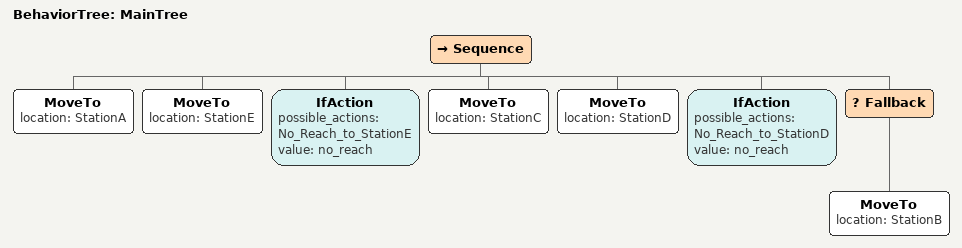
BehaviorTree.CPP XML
<root main_tree_to_execute = "MainTree">
    <BehaviorTree ID="MainTree">
        <Sequence>
            <MoveTo location="StationA"/>
            <MoveTo location="StationE"/>
            <IfAction possible_actions="No_Reach_to_StationE" value="no_reach"/>
            <MoveTo location="StationC"/>
            <MoveTo location="StationD"/>
            <IfAction possible_actions="No_Reach_to_StationD" value="no_reach"/>
            <Fallback>
                <MoveTo location="StationB"/>
            </Fallback>
        </Sequence>
    </BehaviorTree>
</root>
